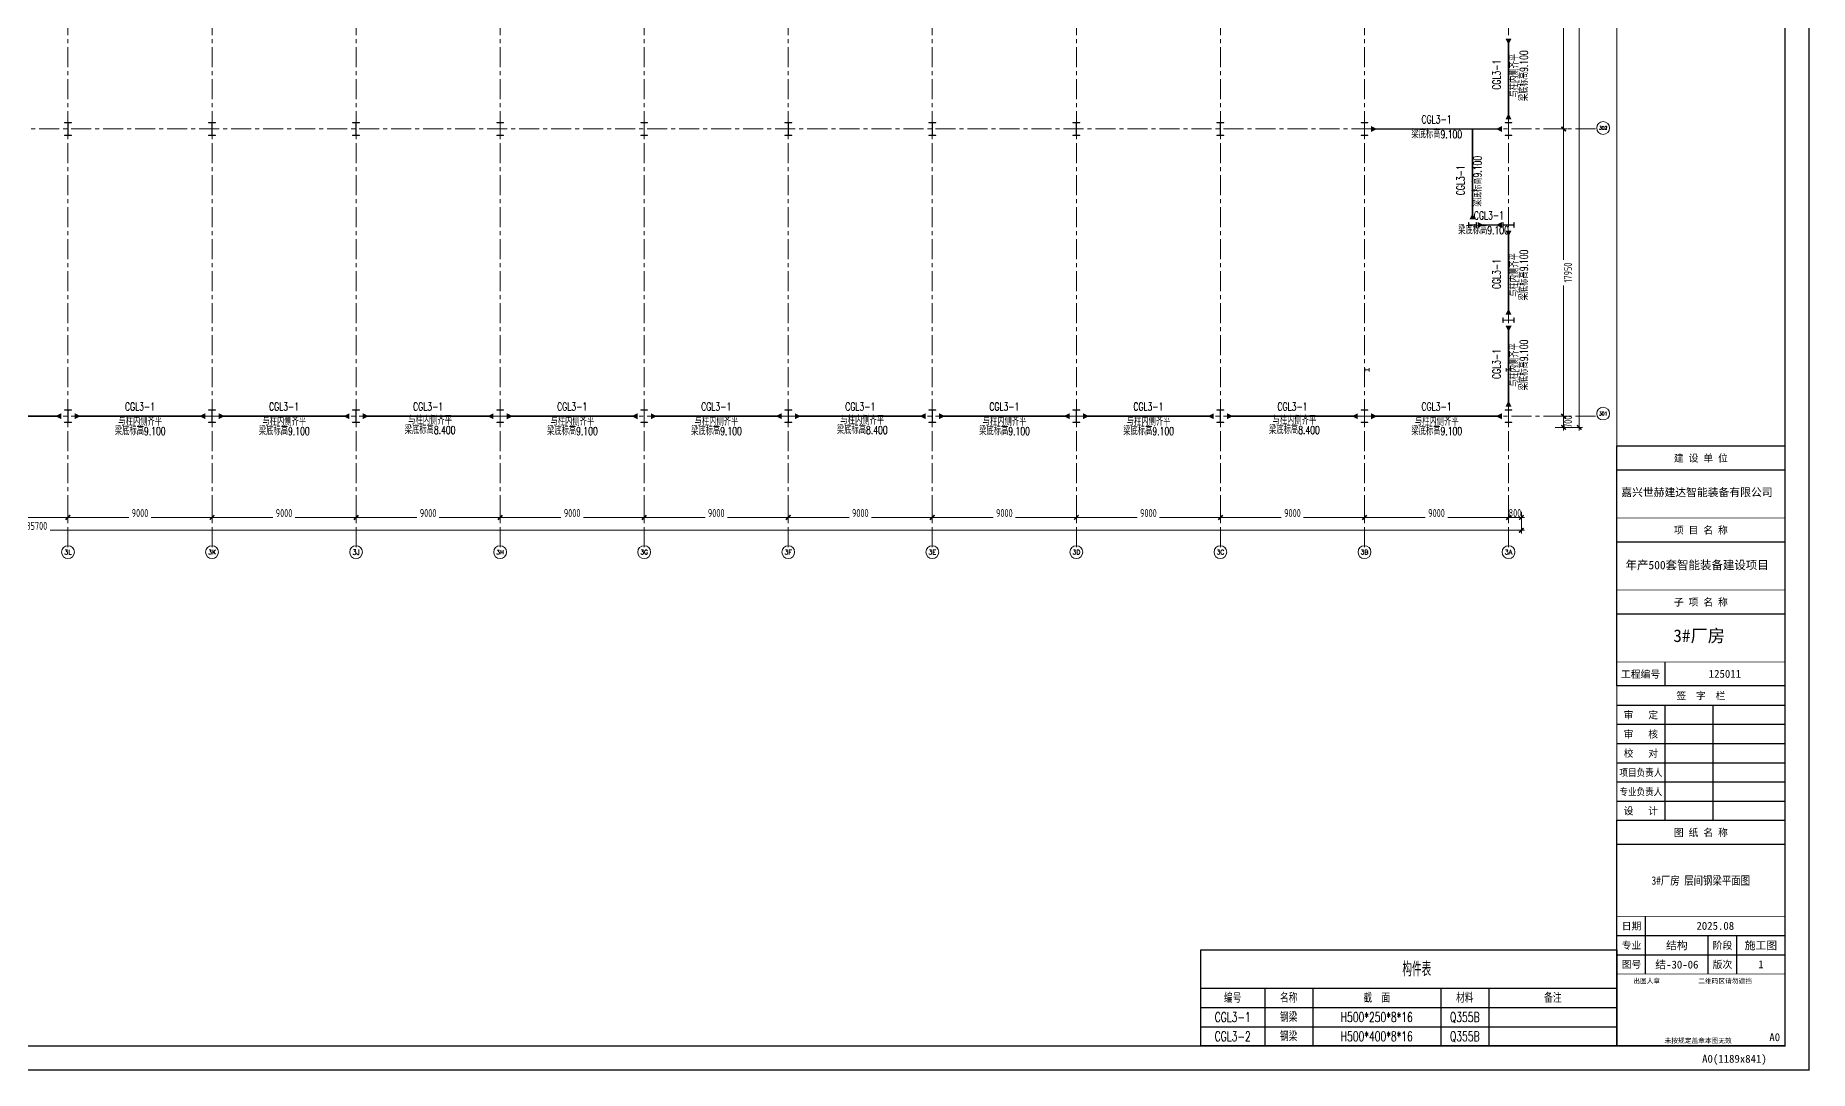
# Model space of a CAD drawing. Extents: x -1201378 to 2367219, y -619313 to 244905.
# Drawn here: x 724212 to 835046, y -296140 to -231454 of the extents above; entities that cross this region are included whole.
import ezdxf
from ezdxf.enums import TextEntityAlignment as Align

# ---------------------------------------------------------------- set-up
doc = ezdxf.new("R2010")
doc.units = 0
doc.header["$LTSCALE"] = 1000
doc.linetypes.add('CENTER', pattern=[2, 1.25, -0.25, 0.25, -0.25])
doc.layers.get('0').update_dxf_attribs({"linetype": 'CONTINUOUS'})
doc.layers.get('Defpoints').update_dxf_attribs({"linetype": 'CONTINUOUS'})
for name, color, linetype in [('0-cxFrame', 155, 'CONTINUOUS'), ('A-WINDOW', 140, 'CONTINUOUS'), ('TAB', 7, 'CONTINUOUS'), ('TEXT', 7, 'CONTINUOUS'), ('建-文字', 7, 'CONTINUOUS')]:
    doc.layers.add(name, color=color, linetype=linetype)
for name, color, linetype, lineweight in [('0-cxText', 131, 'CONTINUOUS', 25), ('S-axis', 111, 'CONTINUOUS', 0), ('S-bea', 40, 'CONTINUOUS', 0), ('S-col', 2, 'CONTINUOUS', 0), ('S-dote', 5, 'CENTER', 0), ('THIN', 7, 'CONTINUOUS', 0), ('梁', 4, 'CONTINUOUS', 18)]:
    doc.layers.add(name, color=color, linetype=linetype, lineweight=lineweight)
doc.styles.add('_TCH_AXIS', font='COMPLEX', dxfattribs={"bigfont": 'GBCBIG'})
doc.styles.add('cx_biaoti', font='')
doc.styles.add('cx_tuming', font='simhei.ttf')
doc.styles.add('cx_tuqian1', font='')
doc.styles.add('TSSD_Dimension', font='tssdeng.shx', dxfattribs={"width": 0.7, "bigfont": 'hztxt.shx'})
doc.styles.add('TSSD_Norm', font='tj-romans1.shx', dxfattribs={"bigfont": 'tj-hztxt.shx'})
doc.styles.add('TSSD_Rein', font='tj-romans1.shx', dxfattribs={"width": 0.7, "bigfont": 'tj-hztxt.shx'})
doc.styles.add('黑体', font='simhei.ttf', dxfattribs={"width": 0.8})
doc.styles.get('cx_biaoti').set_extended_font_data('SimSun')
doc.styles.get('cx_tuqian1').set_extended_font_data('SimSun')
doc.dimstyles.new('TSSD_200_200', dxfattribs={"dimtxt": 500, "dimasz": 200, "dimexe": 200, "dimexo": 500, "dimgap": 200, "dimtad": 1, "dimdec": 0, "dimzin": 0, "dimdsep": 46, "dimtxsty": 'TSSD_Dimension', "dimblk": 'ARCHTICK', "dimcen": 0, "dimdle": 200, "dimclrt": 7, "dimadec": 0, "dimazin": 0, "dimtfac": 1, "dimtdec": 0, "dimtix": 1, "dimtmove": 2, "dimatfit": 3, "dimfxl": 1, "dimtolj": 1, "dimtzin": 0, "dimarcsym": 0})

# ---------------------------------------------------------------- blocks, each defined once
blk = doc.blocks.new('w42343243')
at = {"layer": 'S-col'}
blk.add_lwpolyline([(-165069, 621020), (-164639, 621020), (-164639, 621002), (-164848, 621002), (-164848, 620238), (-164639, 620238), (-164639, 620220), (-165069, 620220), (-165069, 620238), (-164860, 620238), (-164860, 621002), (-165069, 621002)], close=True, dxfattribs=at)
blk = doc.blocks.new('42343')
at = {"layer": 'A-WINDOW'}
for p in [(-54000, -53750), (-45000, -53750), (-36000, -53750), (-27000, -53750), (-18000, -53750), (-9000, -53750), (0, -53750), (9000, -53750), (18000, -53750), (27000, -53750), (36000, -53750), (-54000, -71700), (-45000, -71700), (-36000, -71700), (-27000, -71700), (-18000, -71700), (-9000, -71700), (0, -71700), (9000, -71700), (18000, -71700), (27000, -71700), (36000, -71700)]:
    blk.add_blockref('w42343243', p, dxfattribs=at)
blk = doc.blocks.new('_ArchTick')
at = {"color": 0, "linetype": 'ByBlock', "const_width": 0.5}
blk.add_lwpolyline([(-0.71, -0.71), (0.71, 0.71)], dxfattribs=at)
blk = doc.blocks.new('*D497')
at = {"layer": 'Defpoints', "color": 0, "transparency": 16777216}
for p in [(-182758, -360718), (-173758, -360718), (-173758, -361576)]:
    blk.add_point(p, dxfattribs=at)
at = {"layer": 'S-axis', "color": 0, "lineweight": -2, "transparency": 16777216}
for p, q in [((-182758, -361218), (-182758, -361776)), ((-173758, -361218), (-173758, -361776)), ((-182958, -361576), (-178957, -361576)), ((-173558, -361576), (-177560, -361576))]:
    blk.add_line(p, q, dxfattribs=at)
at = {"layer": 'S-axis', "color": 0, "lineweight": -2, "transparency": 16777216, "xscale": 200, "yscale": 200, "zscale": 200, "rotation": 180}
blk.add_blockref('_ArchTick', (-182758, -361576), dxfattribs=at)
at = {"layer": 'S-axis', "color": 0, "lineweight": -2, "transparency": 16777216, "xscale": 200, "yscale": 200, "zscale": 200}
blk.add_blockref('_ArchTick', (-173758, -361576), dxfattribs=at)
at = {"layer": 'S-axis', "color": 7, "transparency": 16777216, "insert": (-178258, -361301), "char_height": 500, "attachment_point": 5, "style": 'TSSD_Dimension'}
blk.add_mtext('\\A1;9000', dxfattribs=at)
blk = doc.blocks.new('*D498')
at = {"layer": 'Defpoints', "color": 0, "transparency": 16777216}
for p in [(-173758, -360718), (-164758, -360718), (-164758, -361576)]:
    blk.add_point(p, dxfattribs=at)
at = {"layer": 'S-axis', "color": 0, "lineweight": -2, "transparency": 16777216}
for p, q in [((-173758, -361218), (-173758, -361776)), ((-164758, -361218), (-164758, -361776)), ((-173958, -361576), (-169957, -361576)), ((-164558, -361576), (-168560, -361576))]:
    blk.add_line(p, q, dxfattribs=at)
at = {"layer": 'S-axis', "color": 0, "lineweight": -2, "transparency": 16777216, "xscale": 200, "yscale": 200, "zscale": 200, "rotation": 180}
blk.add_blockref('_ArchTick', (-173758, -361576), dxfattribs=at)
at = {"layer": 'S-axis', "color": 0, "lineweight": -2, "transparency": 16777216, "xscale": 200, "yscale": 200, "zscale": 200}
blk.add_blockref('_ArchTick', (-164758, -361576), dxfattribs=at)
at = {"layer": 'S-axis', "color": 7, "transparency": 16777216, "insert": (-169258, -361301), "char_height": 500, "attachment_point": 5, "style": 'TSSD_Dimension'}
blk.add_mtext('\\A1;9000', dxfattribs=at)
blk = doc.blocks.new('*D499')
at = {"layer": 'Defpoints', "color": 0, "transparency": 16777216}
for p in [(-164758, -360718), (-155758, -360718), (-155758, -361576)]:
    blk.add_point(p, dxfattribs=at)
at = {"layer": 'S-axis', "color": 0, "lineweight": -2, "transparency": 16777216}
for p, q in [((-164758, -361218), (-164758, -361776)), ((-155758, -361218), (-155758, -361776)), ((-164958, -361576), (-160957, -361576)), ((-155558, -361576), (-159560, -361576))]:
    blk.add_line(p, q, dxfattribs=at)
at = {"layer": 'S-axis', "color": 0, "lineweight": -2, "transparency": 16777216, "xscale": 200, "yscale": 200, "zscale": 200, "rotation": 180}
blk.add_blockref('_ArchTick', (-164758, -361576), dxfattribs=at)
at = {"layer": 'S-axis', "color": 0, "lineweight": -2, "transparency": 16777216, "xscale": 200, "yscale": 200, "zscale": 200}
blk.add_blockref('_ArchTick', (-155758, -361576), dxfattribs=at)
at = {"layer": 'S-axis', "color": 7, "transparency": 16777216, "insert": (-160258, -361301), "char_height": 500, "attachment_point": 5, "style": 'TSSD_Dimension'}
blk.add_mtext('\\A1;9000', dxfattribs=at)
blk = doc.blocks.new('*D500')
at = {"layer": 'Defpoints', "color": 0, "transparency": 16777216}
for p in [(-155758, -360718), (-146758, -360718), (-146758, -361576)]:
    blk.add_point(p, dxfattribs=at)
at = {"layer": 'S-axis', "color": 0, "lineweight": -2, "transparency": 16777216}
for p, q in [((-155758, -361218), (-155758, -361776)), ((-146758, -361218), (-146758, -361776)), ((-155958, -361576), (-151957, -361576)), ((-146558, -361576), (-150560, -361576))]:
    blk.add_line(p, q, dxfattribs=at)
at = {"layer": 'S-axis', "color": 0, "lineweight": -2, "transparency": 16777216, "xscale": 200, "yscale": 200, "zscale": 200, "rotation": 180}
blk.add_blockref('_ArchTick', (-155758, -361576), dxfattribs=at)
at = {"layer": 'S-axis', "color": 0, "lineweight": -2, "transparency": 16777216, "xscale": 200, "yscale": 200, "zscale": 200}
blk.add_blockref('_ArchTick', (-146758, -361576), dxfattribs=at)
at = {"layer": 'S-axis', "color": 7, "transparency": 16777216, "insert": (-151258, -361301), "char_height": 500, "attachment_point": 5, "style": 'TSSD_Dimension'}
blk.add_mtext('\\A1;9000', dxfattribs=at)
blk = doc.blocks.new('*D501')
at = {"layer": 'Defpoints', "color": 0, "transparency": 16777216}
for p in [(-146758, -360718), (-137758, -360718), (-137758, -361576)]:
    blk.add_point(p, dxfattribs=at)
at = {"layer": 'S-axis', "color": 0, "lineweight": -2, "transparency": 16777216}
for p, q in [((-146758, -361218), (-146758, -361776)), ((-137758, -361218), (-137758, -361776)), ((-146958, -361576), (-142957, -361576)), ((-137558, -361576), (-141560, -361576))]:
    blk.add_line(p, q, dxfattribs=at)
at = {"layer": 'S-axis', "color": 0, "lineweight": -2, "transparency": 16777216, "xscale": 200, "yscale": 200, "zscale": 200, "rotation": 180}
blk.add_blockref('_ArchTick', (-146758, -361576), dxfattribs=at)
at = {"layer": 'S-axis', "color": 0, "lineweight": -2, "transparency": 16777216, "xscale": 200, "yscale": 200, "zscale": 200}
blk.add_blockref('_ArchTick', (-137758, -361576), dxfattribs=at)
at = {"layer": 'S-axis', "color": 7, "transparency": 16777216, "insert": (-142258, -361301), "char_height": 500, "attachment_point": 5, "style": 'TSSD_Dimension'}
blk.add_mtext('\\A1;9000', dxfattribs=at)
blk = doc.blocks.new('*D502')
at = {"layer": 'Defpoints', "color": 0, "transparency": 16777216}
for p in [(-137758, -360718), (-128758, -360718), (-128758, -361576)]:
    blk.add_point(p, dxfattribs=at)
at = {"layer": 'S-axis', "color": 0, "lineweight": -2, "transparency": 16777216}
for p, q in [((-137758, -361218), (-137758, -361776)), ((-128758, -361218), (-128758, -361776)), ((-137958, -361576), (-133957, -361576)), ((-128558, -361576), (-132560, -361576))]:
    blk.add_line(p, q, dxfattribs=at)
at = {"layer": 'S-axis', "color": 0, "lineweight": -2, "transparency": 16777216, "xscale": 200, "yscale": 200, "zscale": 200, "rotation": 180}
blk.add_blockref('_ArchTick', (-137758, -361576), dxfattribs=at)
at = {"layer": 'S-axis', "color": 0, "lineweight": -2, "transparency": 16777216, "xscale": 200, "yscale": 200, "zscale": 200}
blk.add_blockref('_ArchTick', (-128758, -361576), dxfattribs=at)
at = {"layer": 'S-axis', "color": 7, "transparency": 16777216, "insert": (-133258, -361301), "char_height": 500, "attachment_point": 5, "style": 'TSSD_Dimension'}
blk.add_mtext('\\A1;9000', dxfattribs=at)
blk = doc.blocks.new('*D503')
at = {"layer": 'Defpoints', "color": 0, "transparency": 16777216}
for p in [(-128758, -360718), (-119758, -360718), (-119758, -361576)]:
    blk.add_point(p, dxfattribs=at)
at = {"layer": 'S-axis', "color": 0, "lineweight": -2, "transparency": 16777216}
for p, q in [((-128758, -361218), (-128758, -361776)), ((-119758, -361218), (-119758, -361776)), ((-128958, -361576), (-124957, -361576)), ((-119558, -361576), (-123560, -361576))]:
    blk.add_line(p, q, dxfattribs=at)
at = {"layer": 'S-axis', "color": 0, "lineweight": -2, "transparency": 16777216, "xscale": 200, "yscale": 200, "zscale": 200, "rotation": 180}
blk.add_blockref('_ArchTick', (-128758, -361576), dxfattribs=at)
at = {"layer": 'S-axis', "color": 0, "lineweight": -2, "transparency": 16777216, "xscale": 200, "yscale": 200, "zscale": 200}
blk.add_blockref('_ArchTick', (-119758, -361576), dxfattribs=at)
at = {"layer": 'S-axis', "color": 7, "transparency": 16777216, "insert": (-124258, -361301), "char_height": 500, "attachment_point": 5, "style": 'TSSD_Dimension'}
blk.add_mtext('\\A1;9000', dxfattribs=at)
blk = doc.blocks.new('*D504')
at = {"layer": 'Defpoints', "color": 0, "transparency": 16777216}
for p in [(-119758, -360718), (-110758, -360718), (-110758, -361576)]:
    blk.add_point(p, dxfattribs=at)
at = {"layer": 'S-axis', "color": 0, "lineweight": -2, "transparency": 16777216}
for p, q in [((-119758, -361218), (-119758, -361776)), ((-110758, -361218), (-110758, -361776)), ((-119958, -361576), (-115957, -361576)), ((-110558, -361576), (-114560, -361576))]:
    blk.add_line(p, q, dxfattribs=at)
at = {"layer": 'S-axis', "color": 0, "lineweight": -2, "transparency": 16777216, "xscale": 200, "yscale": 200, "zscale": 200, "rotation": 180}
blk.add_blockref('_ArchTick', (-119758, -361576), dxfattribs=at)
at = {"layer": 'S-axis', "color": 0, "lineweight": -2, "transparency": 16777216, "xscale": 200, "yscale": 200, "zscale": 200}
blk.add_blockref('_ArchTick', (-110758, -361576), dxfattribs=at)
at = {"layer": 'S-axis', "color": 7, "transparency": 16777216, "insert": (-115258, -361301), "char_height": 500, "attachment_point": 5, "style": 'TSSD_Dimension'}
blk.add_mtext('\\A1;9000', dxfattribs=at)
blk = doc.blocks.new('*D505')
at = {"layer": 'Defpoints', "color": 0, "transparency": 16777216}
for p in [(-110758, -360718), (-101758, -360718), (-101758, -361576)]:
    blk.add_point(p, dxfattribs=at)
at = {"layer": 'S-axis', "color": 0, "lineweight": -2, "transparency": 16777216}
for p, q in [((-110758, -361218), (-110758, -361776)), ((-101758, -361218), (-101758, -361776)), ((-110958, -361576), (-106957, -361576)), ((-101558, -361576), (-105560, -361576))]:
    blk.add_line(p, q, dxfattribs=at)
at = {"layer": 'S-axis', "color": 0, "lineweight": -2, "transparency": 16777216, "xscale": 200, "yscale": 200, "zscale": 200, "rotation": 180}
blk.add_blockref('_ArchTick', (-110758, -361576), dxfattribs=at)
at = {"layer": 'S-axis', "color": 0, "lineweight": -2, "transparency": 16777216, "xscale": 200, "yscale": 200, "zscale": 200}
blk.add_blockref('_ArchTick', (-101758, -361576), dxfattribs=at)
at = {"layer": 'S-axis', "color": 7, "transparency": 16777216, "insert": (-106258, -361301), "char_height": 500, "attachment_point": 5, "style": 'TSSD_Dimension'}
blk.add_mtext('\\A1;9000', dxfattribs=at)
blk = doc.blocks.new('*D506')
at = {"layer": 'Defpoints', "color": 0, "transparency": 16777216}
for p in [(-101758, -360718), (-92758, -360718), (-92758, -361576)]:
    blk.add_point(p, dxfattribs=at)
at = {"layer": 'S-axis', "color": 0, "lineweight": -2, "transparency": 16777216}
for p, q in [((-101758, -361218), (-101758, -361776)), ((-92758, -361218), (-92758, -361776)), ((-101958, -361576), (-97957, -361576)), ((-92558, -361576), (-96560, -361576))]:
    blk.add_line(p, q, dxfattribs=at)
at = {"layer": 'S-axis', "color": 0, "lineweight": -2, "transparency": 16777216, "xscale": 200, "yscale": 200, "zscale": 200, "rotation": 180}
blk.add_blockref('_ArchTick', (-101758, -361576), dxfattribs=at)
at = {"layer": 'S-axis', "color": 0, "lineweight": -2, "transparency": 16777216, "xscale": 200, "yscale": 200, "zscale": 200}
blk.add_blockref('_ArchTick', (-92758, -361576), dxfattribs=at)
at = {"layer": 'S-axis', "color": 7, "transparency": 16777216, "insert": (-97258, -361301), "char_height": 500, "attachment_point": 5, "style": 'TSSD_Dimension'}
blk.add_mtext('\\A1;9000', dxfattribs=at)
blk = doc.blocks.new('*D507')
at = {"layer": 'Defpoints', "color": 0, "transparency": 16777216}
for p in [(-92758, -360718), (-83758, -360718), (-83758, -361576)]:
    blk.add_point(p, dxfattribs=at)
at = {"layer": 'S-axis', "color": 0, "lineweight": -2, "transparency": 16777216}
for p, q in [((-92758, -361218), (-92758, -361776)), ((-83758, -361218), (-83758, -361776)), ((-92958, -361576), (-88957, -361576)), ((-83558, -361576), (-87560, -361576))]:
    blk.add_line(p, q, dxfattribs=at)
at = {"layer": 'S-axis', "color": 0, "lineweight": -2, "transparency": 16777216, "xscale": 200, "yscale": 200, "zscale": 200, "rotation": 180}
blk.add_blockref('_ArchTick', (-92758, -361576), dxfattribs=at)
at = {"layer": 'S-axis', "color": 0, "lineweight": -2, "transparency": 16777216, "xscale": 200, "yscale": 200, "zscale": 200}
blk.add_blockref('_ArchTick', (-83758, -361576), dxfattribs=at)
at = {"layer": 'S-axis', "color": 7, "transparency": 16777216, "insert": (-88258, -361301), "char_height": 500, "attachment_point": 5, "style": 'TSSD_Dimension'}
blk.add_mtext('\\A1;9000', dxfattribs=at)
blk = doc.blocks.new('*D508')
at = {"layer": 'Defpoints', "color": 0, "transparency": 16777216}
for p in [(-83758, -360718), (-82958, -360718), (-82958, -361576)]:
    blk.add_point(p, dxfattribs=at)
at = {"layer": 'S-axis', "color": 0, "lineweight": -2, "transparency": 16777216}
for p, q in [((-83758, -361218), (-83758, -361776)), ((-82958, -361218), (-82958, -361776)), ((-83958, -361576), (-82758, -361576))]:
    blk.add_line(p, q, dxfattribs=at)
at = {"layer": 'S-axis', "color": 0, "lineweight": -2, "transparency": 16777216, "xscale": 200, "yscale": 200, "zscale": 200, "rotation": 180}
blk.add_blockref('_ArchTick', (-83758, -361576), dxfattribs=at)
at = {"layer": 'S-axis', "color": 0, "lineweight": -2, "transparency": 16777216, "xscale": 200, "yscale": 200, "zscale": 200}
blk.add_blockref('_ArchTick', (-82958, -361576), dxfattribs=at)
at = {"layer": 'S-axis', "color": 7, "transparency": 16777216, "insert": (-83358, -361301), "char_height": 500, "attachment_point": 5, "style": 'TSSD_Dimension'}
blk.add_mtext('\\A1;800', dxfattribs=at)
blk = doc.blocks.new('*D512')
at = {"layer": 'Defpoints', "color": 0, "transparency": 16777216}
for p in [(-81336, -319348), (-81336, -337298), (-80320, -337298)]:
    blk.add_point(p, dxfattribs=at)
at = {"layer": 'S-axis', "color": 0, "lineweight": -2, "transparency": 16777216}
for p, q in [((-80320, -319148), (-80320, -327517)), ((-80836, -319348), (-80120, -319348)), ((-80320, -337498), (-80320, -329129)), ((-80836, -337298), (-80120, -337298))]:
    blk.add_line(p, q, dxfattribs=at)
at = {"layer": 'S-axis', "color": 0, "lineweight": -2, "transparency": 16777216, "xscale": 200, "yscale": 200, "zscale": 200}
for p, rotation in [((-80320, -319348), 90), ((-80320, -337298), 270)]:
    blk.add_blockref('_ArchTick', p, dxfattribs=dict(at, rotation=rotation))
at = {"layer": 'S-axis', "color": 7, "transparency": 16777216, "insert": (-80045, -328323), "char_height": 500, "attachment_point": 5, "rotation": 90, "style": 'TSSD_Dimension'}
blk.add_mtext('\\A1;17950', dxfattribs=at)
blk = doc.blocks.new('*D513')
at = {"layer": 'Defpoints', "color": 0, "transparency": 16777216}
for p in [(-81336, -337298), (-81336, -355248), (-80320, -355248)]:
    blk.add_point(p, dxfattribs=at)
at = {"layer": 'S-axis', "color": 0, "lineweight": -2, "transparency": 16777216}
for p, q in [((-80836, -337298), (-80120, -337298)), ((-80320, -337098), (-80320, -345467)), ((-80320, -355448), (-80320, -347079)), ((-80836, -355248), (-80120, -355248))]:
    blk.add_line(p, q, dxfattribs=at)
at = {"layer": 'S-axis', "color": 0, "lineweight": -2, "transparency": 16777216, "xscale": 200, "yscale": 200, "zscale": 200}
for p, rotation in [((-80320, -337298), 90), ((-80320, -355248), 270)]:
    blk.add_blockref('_ArchTick', p, dxfattribs=dict(at, rotation=rotation))
at = {"layer": 'S-axis', "color": 7, "transparency": 16777216, "insert": (-80045, -346273), "char_height": 500, "attachment_point": 5, "rotation": 90, "style": 'TSSD_Dimension'}
blk.add_mtext('\\A1;17950', dxfattribs=at)
blk = doc.blocks.new('*D514')
at = {"layer": 'Defpoints', "color": 0, "transparency": 16777216}
for p in [(-81336, -355248), (-81336, -355948), (-80320, -355948)]:
    blk.add_point(p, dxfattribs=at)
at = {"layer": 'S-axis', "color": 0, "lineweight": -2, "transparency": 16777216}
for p, q in [((-80836, -355248), (-80120, -355248)), ((-80320, -355048), (-80320, -356148)), ((-80836, -355948), (-80120, -355948))]:
    blk.add_line(p, q, dxfattribs=at)
at = {"layer": 'S-axis', "color": 0, "lineweight": -2, "transparency": 16777216, "xscale": 200, "yscale": 200, "zscale": 200}
for p, rotation in [((-80320, -355248), 90), ((-80320, -355948), 270)]:
    blk.add_blockref('_ArchTick', p, dxfattribs=dict(at, rotation=rotation))
at = {"layer": 'S-axis', "color": 7, "transparency": 16777216, "insert": (-80045, -355598), "char_height": 500, "attachment_point": 5, "rotation": 90, "style": 'TSSD_Dimension'}
blk.add_mtext('\\A1;700', dxfattribs=at)
blk = doc.blocks.new('*D457')
at = {"layer": 'Defpoints', "color": 0, "transparency": 16777216}
for p in [(-81236, -282748), (-81236, -355948), (-79341, -355948)]:
    blk.add_point(p, dxfattribs=at)
at = {"layer": 'S-axis', "color": 0, "lineweight": -2, "transparency": 16777216}
for p, q in [((-79341, -282548), (-79341, -318516)), ((-80736, -282748), (-79141, -282748)), ((-79341, -356148), (-79341, -320181)), ((-80736, -355948), (-79141, -355948))]:
    blk.add_line(p, q, dxfattribs=at)
at = {"layer": 'S-axis', "color": 0, "lineweight": -2, "transparency": 16777216, "xscale": 200, "yscale": 200, "zscale": 200}
for p, rotation in [((-79341, -282748), 90), ((-79341, -355948), 270)]:
    blk.add_blockref('_ArchTick', p, dxfattribs=dict(at, rotation=rotation))
at = {"layer": 'S-axis', "color": 7, "transparency": 16777216, "insert": (-79066, -319348), "char_height": 500, "attachment_point": 5, "rotation": 90, "style": 'TSSD_Dimension'}
blk.add_mtext('\\A1;73200', dxfattribs=at)
blk = doc.blocks.new('*D458')
at = {"layer": 'Defpoints', "color": 0, "transparency": 16777216}
for p in [(-268658, -360818), (-82958, -360818), (-82958, -362376)]:
    blk.add_point(p, dxfattribs=at)
at = {"layer": 'S-axis', "color": 0, "lineweight": -2, "transparency": 16777216}
for p, q in [((-268858, -362376), (-176749, -362376)), ((-268658, -361318), (-268658, -362576)), ((-82758, -362376), (-174868, -362376)), ((-82958, -361318), (-82958, -362576))]:
    blk.add_line(p, q, dxfattribs=at)
at = {"layer": 'S-axis', "color": 0, "lineweight": -2, "transparency": 16777216, "xscale": 200, "yscale": 200, "zscale": 200, "rotation": 180}
blk.add_blockref('_ArchTick', (-268658, -362376), dxfattribs=at)
at = {"layer": 'S-axis', "color": 0, "lineweight": -2, "transparency": 16777216, "xscale": 200, "yscale": 200, "zscale": 200}
blk.add_blockref('_ArchTick', (-82958, -362376), dxfattribs=at)
at = {"layer": 'S-axis', "color": 7, "transparency": 16777216, "insert": (-175808, -362101), "char_height": 500, "attachment_point": 5, "style": 'TSSD_Dimension'}
blk.add_mtext('\\A1;185700', dxfattribs=at)
blk = doc.blocks.new('zjcx_lan_qianzi(Dragon)')
for p, q in [((-7000, 4800), (0, 4800)), ((-5000, 4800), (-5000, 0)), ((-3000, 4800), (-3000, 0)), ((-7000, 4000), (0, 4000)), ((-7000, 3200), (0, 3200)), ((-7000, 2400), (0, 2400)), ((-7000, 1600), (0, 1600)), ((-7000, 800), (0, 800))]:
    blk.add_line(p, q)
at = {"const_width": 30}
blk.add_lwpolyline([(-7000, 5600), (0, 5600)], dxfattribs=at)
blk.add_lwpolyline([(-7000, 5600), (0, 5600), (0, 0), (-7000, 0)], close=True, dxfattribs=at)
at = {"style": 'cx_biaoti'}
for s, p in [('签  字  栏', (-3500, 5200)), ('审   定', (-6000, 4400)), ('审   核', (-6000, 3600)), ('校   对', (-6000, 2800)), ('设   计', (-6000, 400))]:
    blk.add_text(s, height=300, dxfattribs=at).set_placement(p, align=Align.MIDDLE)
at = {"style": 'cx_biaoti', "width": 0.85}
for s, p in [('项目负责人', (-6000, 2000)), ('专业负责人', (-6000, 1200))]:
    blk.add_text(s, height=300, dxfattribs=at).set_placement(p, align=Align.MIDDLE)
blk = doc.blocks.new('T-签字(Dragon)')
at = {"layer": '0-cxFrame'}
blk.add_blockref('zjcx_lan_qianzi(Dragon)', (0, 0), dxfattribs=at)
blk = doc.blocks.new('zjcx_lan_tuming(Dragon)')
for p, q in [((-7000, 8400), (0, 8400)), ((-5800, 3000), (-5800, 5400)), ((-7000, 4600), (0, 4600)), ((-3200, 3000), (-3200, 4600)), ((-2000, 3000), (-2000, 4600)), ((-7000, 3800), (0, 3800))]:
    blk.add_line(p, q)
at = {"const_width": 30}
for points in [[(-7000, 9400), (0, 9400)], [(-7000, 5400), (0, 5400)], [(-7000, 3000), (0, 3000)], [(-7000, 0), (0, 0)]]:
    blk.add_lwpolyline(points, dxfattribs=at)
blk.add_lwpolyline([(-7000, 9400), (0, 9400), (0, 0), (-7000, 0)], close=True)
at = {"style": 'cx_biaoti'}
for s, p in [('图 纸 名 称', (-3500, 8900)), ('日期', (-6388, 5000)), ('专业', (-6388, 4200)), ('阶段', (-2600, 4200)), ('图号', (-6388, 3400)), ('版次', (-2600, 3400))]:
    blk.add_text(s, height=300, dxfattribs=at).set_placement(p, align=Align.MIDDLE)
for s, p in [('出图人章', (-6316, 2607)), ('二维码区请勿遮挡', (-3609, 2607)), ('未按规定盖章本图无效', (-5013, 120))]:
    blk.add_text(s, height=200, dxfattribs=at).set_placement(p)
blk = doc.blocks.new('T-图签(Dragon)')
blk.add_blockref('zjcx_lan_tuming(Dragon)', (0, 0))
at = {"color": 3, "style": 'cx_biaoti'}
for s, p in [('2025.08', (-2900, 5000)), ('施工图', (-1000, 4200))]:
    blk.add_text(s, height=330, dxfattribs=at).set_placement(p, align=Align.MIDDLE)
blk = doc.blocks.new('zjcx_lan_xiangmu(Dragon)')
for p, q in [((-7000, 9000), (0, 9000)), ((-7000, 6000), (0, 6000)), ((-7000, 3000), (0, 3000)), ((-5000, 1000), (-5000, 0))]:
    blk.add_line(p, q)
at = {"const_width": 30}
for points in [[(-7000, 10000), (0, 10000)], [(-7000, 7000), (0, 7000)], [(-7000, 7000), (0, 7000)], [(-7000, 4000), (0, 4000)], [(-7000, 4000), (0, 4000)], [(-7000, 1000), (0, 1000)], [(-7000, 0), (0, 0)]]:
    blk.add_lwpolyline(points, dxfattribs=at)
blk.add_lwpolyline([(-7000, 10000), (0, 10000), (0, 0), (-7000, 0)], close=True)
at = {"style": 'cx_biaoti'}
for s, p in [('建 设 单 位', (-3500, 9500)), ('项 目 名 称', (-3500, 6500)), ('子 项 名 称', (-3500, 3500)), ('工程编号', (-6013, 500))]:
    blk.add_text(s, height=300, dxfattribs=at).set_placement(p, align=Align.MIDDLE)
blk = doc.blocks.new('T-项目(Dragon)')
blk.add_blockref('zjcx_lan_xiangmu(Dragon)', (0, 0))
at = {"color": 3, "style": 'cx_tuming'}
for s, height, p in [('嘉兴世赫建达智能装备有限公司', 330, (-6816, 7901)), ('年产500套智能装备建设项目 ', 350, (-6638, 4859))]:
    blk.add_text(s, height=height, dxfattribs=at).set_placement(p)
blk = doc.blocks.new('zjcx_T0(Dragon)')
at = {"layer": '0-cxFrame', "const_width": 50}
blk.add_lwpolyline([(0, 82100), (-7000, 82100), (-7000, 0), (0, 0)], close=True, dxfattribs=at)
at = {"layer": '0-cxFrame'}
for name, p in [('T-项目(Dragon)', (0, 15000)), ('T-签字(Dragon)', (0, 9400)), ('T-图签(Dragon)', (0, 0))]:
    blk.add_blockref(name, p, dxfattribs=at)
blk = doc.blocks.new('TK22.A0 L(Dragon)')
at = {"layer": '0-cxFrame', "color": 7, "const_width": 0.5}
blk.add_lwpolyline([(0, 0), (-1486, 0), (-1486, 841), (0, 841)], close=True, dxfattribs=at)
at = {"layer": '0-cxFrame', "const_width": 0.5}
for points in [[(-80, 10), (-1466, 10), (-1466, 831), (-80, 831)], [(-10, 10), (-80, 10), (-80, 831), (-10, 831)]]:
    blk.add_lwpolyline(points, close=True, dxfattribs=at)
at = {"layer": '0-cxFrame', "xscale": 0.009999999999999998, "yscale": 0.009999999999999998, "zscale": 0.009999999999999998}
blk.add_blockref('zjcx_T0(Dragon)', (-10, 10), dxfattribs=at)
at = {"style": '黑体', "flags": 4}
blk.add_attdef('图幅', text='', height=3.3, dxfattribs=at).set_placement((-40, 3), align=Align.RIGHT)
at = {"layer": '0-cxFrame', "style": '黑体'}
blk.add_text('(1189x841)', height=3.3, dxfattribs=at).set_placement((-40, 3))
at = {"layer": '0-cxText', "flags": 4}
for tag, height, style, p in [('建设单位', 3.5, 'cx_tuming', (-45, 240)), ('项目名称', 3.5, 'cx_tuming', (-45, 210)), ('子项名称', 3.5, 'cx_tuming', (-45, 180)), ('工程编号', 3.3, 'cx_tuqian1', (-35, 165)), ('图名1', 3.5, 'cx_tuming', (-45, 87)), ('图名2', 3.5, 'cx_tuming', (-45, 79)), ('图名3', 3.5, 'cx_tuming', (-45, 71)), ('出图日期', 3.3, 'cx_tuqian1', (-39, 60)), ('专业', 3.3, 'cx_tuqian1', (-55, 52)), ('图号', 3.3, 'cx_tuqian1', (-55, 44)), ('版次', 3.3, 'cx_tuqian1', (-20, 44))]:
    blk.add_attdef(tag, text='', height=height, dxfattribs=dict(at, style=style)).set_placement(p, align=Align.MIDDLE)
at = {"layer": 'Defpoints', "color": 6, "flags": 4}
for tag, height, style, p in [('tufu', 3.3, '黑体', (-12, 12)), ('dwfname', 4, 'cx_tuqian1', (-80, 3))]:
    blk.add_attdef(tag, text='', height=height, dxfattribs=dict(at, style=style)).set_placement(p, align=Align.RIGHT)
blk = doc.blocks.new('nt66')
at = {"layer": 'S-col'}
blk.add_lwpolyline([(-195790, 766820), (-195490, 766820), (-195490, 766808), (-195636, 766808), (-195636, 766132), (-195490, 766132), (-195490, 766120), (-195790, 766120), (-195790, 766132), (-195644, 766132), (-195644, 766808), (-195790, 766808)], close=True, dxfattribs=at)
blk = doc.blocks.new('3#轴网')
at = {"layer": 'S-axis'}
for centre in [(-77846.7, -337233.9), (-77846.7, -355083.9), (-173758.5, -363744.2), (-164758.5, -363744.2), (-155758.5, -363744.2), (-146758.5, -363744.2), (-137758.5, -363744.2), (-128758.5, -363744.2), (-119758.5, -363744.2), (-110758.5, -363744.2), (-101758.5, -363744.2), (-92758.5, -363744.2), (-83758.5, -363744.2)]:
    blk.add_circle(centre, 400, dxfattribs=at)
at = {"layer": 'S-dote'}
for p, q in [((-173758.5, -363428.2), (-173758.5, -277944.2)), ((-164758.5, -363428.2), (-164758.5, -277944.2)), ((-155758.5, -363428.2), (-155758.5, -277944.2)), ((-146758.5, -363428.2), (-146758.5, -277944.2)), ((-137758.5, -363428.2), (-137758.5, -277944.2)), ((-128758.5, -363428.2), (-128758.5, -277944.2)), ((-119758.5, -363428.2), (-119758.5, -277944.2)), ((-110758.5, -363428.2), (-110758.5, -277944.2)), ((-101758.5, -363428.2), (-101758.5, -277944.2)), ((-92758.5, -363428.2), (-92758.5, -277944.2)), ((-83758.5, -363428.2), (-83758.5, -277944.2)), ((-78316.2, -337298.2), (-273210.6, -337298.2)), ((-78316.2, -355248.2), (-273210.6, -355248.2))]:
    blk.add_line(p, q, dxfattribs=at)
at = {"layer": 'S-axis', "style": '_TCH_AXIS'}
for s, height, p, p2 in [('302', 206.28, (-78107, -337337), (-77586.4, -337337)), ('301', 224.46, (-78103.2, -355196.1), (-77590.1, -355196.1)), ('3L', 294.28, (-173996.7, -363891.4), (-173520.2, -363891.4)), ('3K', 270.86, (-165003.5, -363879.7), (-164513.4, -363879.7)), ('3J', 321.14, (-155987.8, -363904.8), (-155529.1, -363904.8)), ('3H', 265.5, (-147005, -363877), (-146511.9, -363877)), ('3G', 276.42, (-138002, -363882.4), (-137515, -363882.4)), ('3F', 288.12, (-128998.6, -363888.3), (-128518.4, -363888.3)), ('3E', 288.12, (-119998.6, -363888.3), (-119518.4, -363888.3)), ('3D', 282.17, (-111000.3, -363885.3), (-110516.6, -363885.3)), ('3C', 294.28, (-101996.7, -363891.4), (-101520.2, -363891.4)), ('3B', 282.17, (-93000.3, -363885.3), (-92516.6, -363885.3)), ('3A', 276.42, (-84002, -363882.4), (-83515, -363882.4))]:
    blk.add_text(s, height=height, dxfattribs=at).set_placement(p, p2, align=Align.FIT)
at = {"layer": 'S-axis'}
for base, p1, p2, angle, picture, middle in [((-79340.7, -355948.2), (-81236.2, -282748.2), (-81236.2, -355948.2), 270, '*D457', (-79065.7, -319348.2)), ((-80320.4, -337298.2), (-81336.2, -319348.2), (-81336.2, -337298.2), 270, '*D512', (-80045.4, -328323.2)), ((-80320.4, -355248.2), (-81336.2, -337298.2), (-81336.2, -355248.2), 270, '*D513', (-80045.4, -346273.2)), ((-80320.4, -355948.2), (-81336.2, -355248.2), (-81336.2, -355948.2), 270, '*D514', (-80045.4, -355598.2)), ((-82958.5, -362376), (-268658.5, -360818), (-82958.5, -360818), 0, '*D458', (-175808.5, -362101)), ((-173758.5, -361576), (-182758.5, -360718), (-173758.5, -360718), 0, '*D497', (-178258.5, -361301)), ((-164758.5, -361576), (-173758.5, -360718), (-164758.5, -360718), 0, '*D498', (-169258.5, -361301)), ((-155758.5, -361576), (-164758.5, -360718), (-155758.5, -360718), 0, '*D499', (-160258.5, -361301)), ((-146758.5, -361576), (-155758.5, -360718), (-146758.5, -360718), 0, '*D500', (-151258.5, -361301)), ((-137758.5, -361576), (-146758.5, -360718), (-137758.5, -360718), 0, '*D501', (-142258.5, -361301)), ((-128758.5, -361576), (-137758.5, -360718), (-128758.5, -360718), 0, '*D502', (-133258.5, -361301)), ((-119758.5, -361576), (-128758.5, -360718), (-119758.5, -360718), 0, '*D503', (-124258.5, -361301)), ((-110758.5, -361576), (-119758.5, -360718), (-110758.5, -360718), 0, '*D504', (-115258.5, -361301)), ((-101758.5, -361576), (-110758.5, -360718), (-101758.5, -360718), 0, '*D505', (-106258.5, -361301)), ((-92758.5, -361576), (-101758.5, -360718), (-92758.5, -360718), 0, '*D506', (-97258.5, -361301)), ((-83758.5, -361576), (-92758.5, -360718), (-83758.5, -360718), 0, '*D507', (-88258.5, -361301)), ((-82958.5, -361576), (-83758.5, -360718), (-82958.5, -360718), 0, '*D508', (-83358.5, -361301))]:
    dim = blk.add_linear_dim(base=base, p1=p1, p2=p2, angle=angle, dimstyle='TSSD_200_200', dxfattribs=at)
    dim.commit()
    dim.dimension.update_dxf_attribs({"geometry": picture, "text_midpoint": middle, "dimtype": 161})

msp = doc.modelspace()

# ---------------------------------------------------------------- linework, layer by layer
at = {"layer": 'S-bea'}
for points in [[(816241.5, -231648.2, 375, 0, 0), (816241.5, -232023.2, 375, 0, 0)], [(807656.5, -237298.2, 375, 0, 0), (808031.5, -237298.2, 375, 0, 0)], [(815826.5, -237298.2, 375, 0, 0), (815451.5, -237298.2, 375, 0, 0)], [(816241.5, -236698.2, 375, 0, 0), (816241.5, -236323.2, 375, 0, 0)], [(813991.3, -242948.2, 375, 0, 0), (813991.3, -242573.2, 375, 0, 0)], [(814306.5, -243298.2, 375, 0, 0), (814681.5, -243298.2, 375, 0, 0)], [(815826.7, -243298.2, 375, 0, 0), (815451.7, -243298.2, 375, 0, 0)], [(816241.5, -243648.2, 375, 0, 0), (816241.5, -244023.2, 375, 0, 0)], [(816241.5, -248898.2, 375, 0, 0), (816241.5, -248523.2, 375, 0, 0)], [(816241.5, -249598.2, 375, 0, 0), (816241.5, -249973.2, 375, 0, 0)], [(816241.5, -254648.2, 375, 0, 0), (816241.5, -254273.2, 375, 0, 0)], [(725826.5, -255248.2, 375, 0, 0), (725451.5, -255248.2, 375, 0, 0)], [(726656.5, -255248.2, 375, 0, 0), (727031.5, -255248.2, 375, 0, 0)], [(734826.5, -255248.2, 375, 0, 0), (734451.5, -255248.2, 375, 0, 0)], [(735656.5, -255248.2, 375, 0, 0), (736031.5, -255248.2, 375, 0, 0)], [(743826.5, -255248.2, 375, 0, 0), (743451.5, -255248.2, 375, 0, 0)], [(744656.5, -255248.2, 375, 0, 0), (745031.5, -255248.2, 375, 0, 0)], [(752826.5, -255248.2, 375, 0, 0), (752451.5, -255248.2, 375, 0, 0)], [(753656.5, -255248.2, 375, 0, 0), (754031.5, -255248.2, 375, 0, 0)], [(761826.5, -255248.2, 375, 0, 0), (761451.5, -255248.2, 375, 0, 0)], [(762656.5, -255248.2, 375, 0, 0), (763031.5, -255248.2, 375, 0, 0)], [(770826.5, -255248.2, 375, 0, 0), (770451.5, -255248.2, 375, 0, 0)], [(771656.5, -255248.2, 375, 0, 0), (772031.5, -255248.2, 375, 0, 0)], [(779826.5, -255248.2, 375, 0, 0), (779451.5, -255248.2, 375, 0, 0)], [(780656.5, -255248.2, 375, 0, 0), (781031.5, -255248.2, 375, 0, 0)], [(788826.5, -255248.2, 375, 0, 0), (788451.5, -255248.2, 375, 0, 0)], [(789656.5, -255248.2, 375, 0, 0), (790031.5, -255248.2, 375, 0, 0)], [(797826.5, -255248.2, 375, 0, 0), (797451.5, -255248.2, 375, 0, 0)], [(798656.5, -255248.2, 375, 0, 0), (799031.5, -255248.2, 375, 0, 0)], [(806826.5, -255248.2, 375, 0, 0), (806451.5, -255248.2, 375, 0, 0)], [(807656.5, -255248.2, 375, 0, 0), (808031.5, -255248.2, 375, 0, 0)], [(815826.5, -255248.2, 375, 0, 0), (815451.5, -255248.2, 375, 0, 0)]]:
    msp.add_lwpolyline(points, format="xyseb", dxfattribs=at)
at = {"layer": 'S-col'}
for points in [[(813741.5, -243448.2), (813741.5, -243148.2), (813753.5, -243148.2), (813753.5, -243294.2), (814229.5, -243294.2), (814229.5, -243148.2), (814241.5, -243148.2), (814241.5, -243448.2), (814229.5, -243448.2), (814229.5, -243302.2), (813753.5, -243302.2), (813753.5, -243448.2)], [(807241.5, -252448.2), (807241.5, -252248.2), (807253.5, -252248.2), (807253.5, -252344.2), (807529.5, -252344.2), (807529.5, -252248.2), (807541.5, -252248.2), (807541.5, -252448.2), (807529.5, -252448.2), (807529.5, -252352.2), (807253.5, -252352.2), (807253.5, -252448.2)], [(816091.5, -252448.2), (816091.5, -252248.2), (816103.5, -252248.2), (816103.5, -252344.2), (816379.5, -252344.2), (816379.5, -252248.2), (816391.5, -252248.2), (816391.5, -252448.2), (816379.5, -252448.2), (816379.5, -252352.2), (816103.5, -252352.2), (816103.5, -252448.2)]]:
    msp.add_lwpolyline(points, close=True, dxfattribs=at)
at = {"layer": 'TAB'}
for p, q in [((797008.3, -291002.2), (823008.3, -291002.2)), ((801008.3, -291002.2), (801008.3, -294602.2)), ((804008.3, -291002.2), (804008.3, -294602.2)), ((812008.3, -291002.2), (812008.3, -294602.2)), ((815008.3, -291002.2), (815008.3, -294602.2)), ((797008.3, -292202.2), (823008.3, -292202.2)), ((797008.3, -293402.2), (823008.3, -293402.2))]:
    msp.add_line(p, q, dxfattribs=at)
msp.add_lwpolyline([(797008.3, -288602.2), (823008.3, -288602.2), (823008.3, -294602.2), (797008.3, -294602.2)], close=True, dxfattribs=at)
at = {"layer": '梁', "linetype": 'Continuous', "const_width": 100}
for points in [[(816241.5, -231648.2), (816241.5, -236698.2)], [(807656.5, -237298.2), (815826.5, -237298.2)], [(813991.3, -237298.2), (813991.3, -242948.2)], [(814306.5, -243298.2), (815826.7, -243298.2)], [(816241.5, -243648.2), (816241.5, -248898.2)], [(816241.5, -249598.2), (816241.5, -254648.2)], [(717656.5, -255248.2), (725826.5, -255248.2)], [(726656.5, -255248.2), (734826.5, -255248.2)], [(735656.5, -255248.2), (743826.5, -255248.2)], [(744656.5, -255248.2), (752826.5, -255248.2)], [(753656.5, -255248.2), (761826.5, -255248.2)], [(762656.5, -255248.2), (770826.5, -255248.2)], [(771656.5, -255248.2), (779826.5, -255248.2)], [(780656.5, -255248.2), (788826.5, -255248.2)], [(789656.5, -255248.2), (797826.5, -255248.2)], [(798656.5, -255248.2), (806826.5, -255248.2)], [(807656.5, -255248.2), (815826.5, -255248.2)]]:
    msp.add_lwpolyline(points, dxfattribs=at)

# ---------------------------------------------------------------- block references
at = {"layer": '0-cxFrame'}
ref = msp.add_blockref('TK22.A0 L(Dragon)', (835008.3, -296102.2), dxfattribs=dict(at, xscale=150, yscale=150, zscale=150))
ref.add_attrib('图名2', '3#厂房 层间钢梁平面图', dxfattribs={"layer": '0-cxText', "height": 525, "style": 'cx_tuming', "width": 0.8}).set_placement((828258.3, -284252.2), align=Align.MIDDLE)
ref.add_attrib('工程编号', '125011', dxfattribs={"layer": '0-cxText', "height": 495, "style": 'cx_tuqian1'}).set_placement((829758.3, -271352.2), align=Align.MIDDLE)
ref.add_attrib('图号', '结-30-06', dxfattribs={"layer": '0-cxText', "height": 495, "style": 'cx_tuqian1'}).set_placement((826758.3, -289502.2), align=Align.MIDDLE)
ref.add_attrib('版次', '1', dxfattribs={"layer": '0-cxText', "height": 495, "style": 'cx_tuqian1'}).set_placement((832008.3, -289502.2), align=Align.MIDDLE)
ref.add_attrib('专业', '结构', dxfattribs={"layer": '0-cxText', "height": 495, "style": 'cx_tuqian1'}).set_placement((826758.3, -288302.2), align=Align.MIDDLE)
ref.add_attrib('图幅', 'A0', dxfattribs={"layer": '0', "height": 495, "style": '黑体'}).set_placement((829008.3, -295652.2), align=Align.RIGHT)
ref.add_attrib('tufu', 'A0', dxfattribs={"layer": 'Defpoints', "color": 6, "height": 495, "style": '黑体'}).set_placement((833208.3, -294302.2), align=Align.RIGHT)
at = {"layer": 'S-axis'}
msp.add_blockref('3#轴网', (900000, 100000), dxfattribs=at)
at = {"layer": 'S-col'}
msp.add_blockref('42343', (945095.7, -804168.2), dxfattribs=at)
at = {"layer": 'S-col', "rotation": 90}
for p in [(1582711.7, -47658.2), (1582711.7, -53608.2)]:
    msp.add_blockref('nt66', p, dxfattribs=at)

# ---------------------------------------------------------------- texts
at = {"layer": 'TEXT', "style": 'TSSD_Norm', "width": 0.7}
for s, height, p in [('构件表', 900, (810508.3, -289802.2)), ('编号', 600, (799008.3, -291602.2)), ('名称', 600, (802508.3, -291602.2)), ('截  面', 600, (808008.3, -291602.2)), ('材料', 600, (813508.3, -291602.2)), ('备注', 600, (819008.3, -291602.2)), ('CGL3-1', 600, (799008.3, -292802.2)), ('钢梁', 600, (802508.3, -292802.2)), ('H500*250*8*16', 600, (808008.3, -292802.2)), ('Q355B', 600, (813508.3, -292802.2)), ('CGL3-2', 600, (799008.3, -294002.2)), ('钢梁', 600, (802508.3, -294002.2)), ('H500*400*8*16', 600, (808008.3, -294002.2)), ('Q355B', 600, (813508.3, -294002.2))]:
    msp.add_text(s, height=height, dxfattribs=at).set_placement(p, align=Align.MIDDLE_CENTER)
at = {"layer": 'THIN', "style": 'TSSD_Rein', "width": 0.7}
for s, p in [('梁底标高9.100', (817603.7, -233967)), ('CGL3-1', (815895.6, -233905.9)), ('与柱内侧齐平', (817007, -233967)), ('梁底标高9.100', (814705, -240564.4)), ('CGL3-1', (813645.3, -240503.3)), ('CGL3-1', (815895.6, -246363.7)), ('与柱内侧齐平', (817007, -246424.8)), ('梁底标高9.100', (817603.7, -246424.8)), ('CGL3-1', (815895.6, -251986.6)), ('与柱内侧齐平', (817007, -252047.7)), ('梁底标高9.100', (817603.7, -252047.7))]:
    msp.add_text(s, height=500, rotation=90, dxfattribs=at).set_placement(p, align=Align.BOTTOM_CENTER)
for s, p in [('CGL3-1', (811741.5, -237098.2)), ('梁底标高9.100', (811755.9, -238024.5)), ('CGL3-1', (815016.3, -243098.2)), ('梁底标高9.100', (814677, -244024.5)), ('CGL3-1', (730741.5, -255048.2)), ('CGL3-1', (739741.5, -255048.2)), ('CGL3-1', (748741.5, -255048.2)), ('CGL3-1', (757741.5, -255048.2)), ('CGL3-1', (766741.5, -255048.2)), ('CGL3-1', (775741.5, -255048.2)), ('CGL3-1', (784741.5, -255048.2)), ('CGL3-1', (793741.5, -255048.2)), ('CGL3-1', (802741.5, -255048.2)), ('CGL3-1', (811741.5, -255048.2)), ('梁底标高9.100', (730755.9, -256579.6)), ('梁底标高9.100', (730755.9, -256579.6)), ('与柱内侧齐平', (730755.9, -255982.9)), ('与柱内侧齐平', (730755.9, -255982.9)), ('梁底标高9.100', (739755.9, -256579.6)), ('梁底标高9.100', (739755.9, -256579.6)), ('与柱内侧齐平', (739755.9, -255982.9)), ('与柱内侧齐平', (739755.9, -255982.9)), ('梁底标高8.400', (748865.3, -256512.3)), ('与柱内侧齐平', (748865.3, -255915.7)), ('梁底标高9.100', (757755.9, -256579.6)), ('梁底标高9.100', (757755.9, -256579.6)), ('与柱内侧齐平', (757755.9, -255982.9)), ('与柱内侧齐平', (757755.9, -255982.9)), ('梁底标高9.100', (766755.9, -256579.6)), ('梁底标高9.100', (766755.9, -256579.6)), ('与柱内侧齐平', (766755.9, -255982.9)), ('与柱内侧齐平', (766755.9, -255982.9)), ('梁底标高8.400', (775865.3, -256512.3)), ('与柱内侧齐平', (775865.3, -255915.7)), ('梁底标高9.100', (784755.9, -256579.6)), ('梁底标高9.100', (784755.9, -256579.6)), ('与柱内侧齐平', (784755.9, -255982.9)), ('与柱内侧齐平', (784755.9, -255982.9)), ('梁底标高9.100', (793755.9, -256579.6)), ('梁底标高9.100', (793755.9, -256579.6)), ('与柱内侧齐平', (793755.9, -255982.9)), ('与柱内侧齐平', (793755.9, -255982.9)), ('梁底标高8.400', (802865.3, -256512.3)), ('与柱内侧齐平', (802865.3, -255915.7)), ('梁底标高9.100', (811755.9, -256579.6)), ('梁底标高9.100', (811755.9, -256579.6)), ('与柱内侧齐平', (811755.9, -255982.9)), ('与柱内侧齐平', (811755.9, -255982.9))]:
    msp.add_text(s, height=500, dxfattribs=at).set_placement(p, align=Align.BOTTOM_CENTER)
at = {"layer": '建-文字', "style": '黑体'}
msp.add_text('3#厂房', height=788.61, dxfattribs=at).set_placement((826536.7, -269359.2))

doc.saveas('drawing.dxf')
